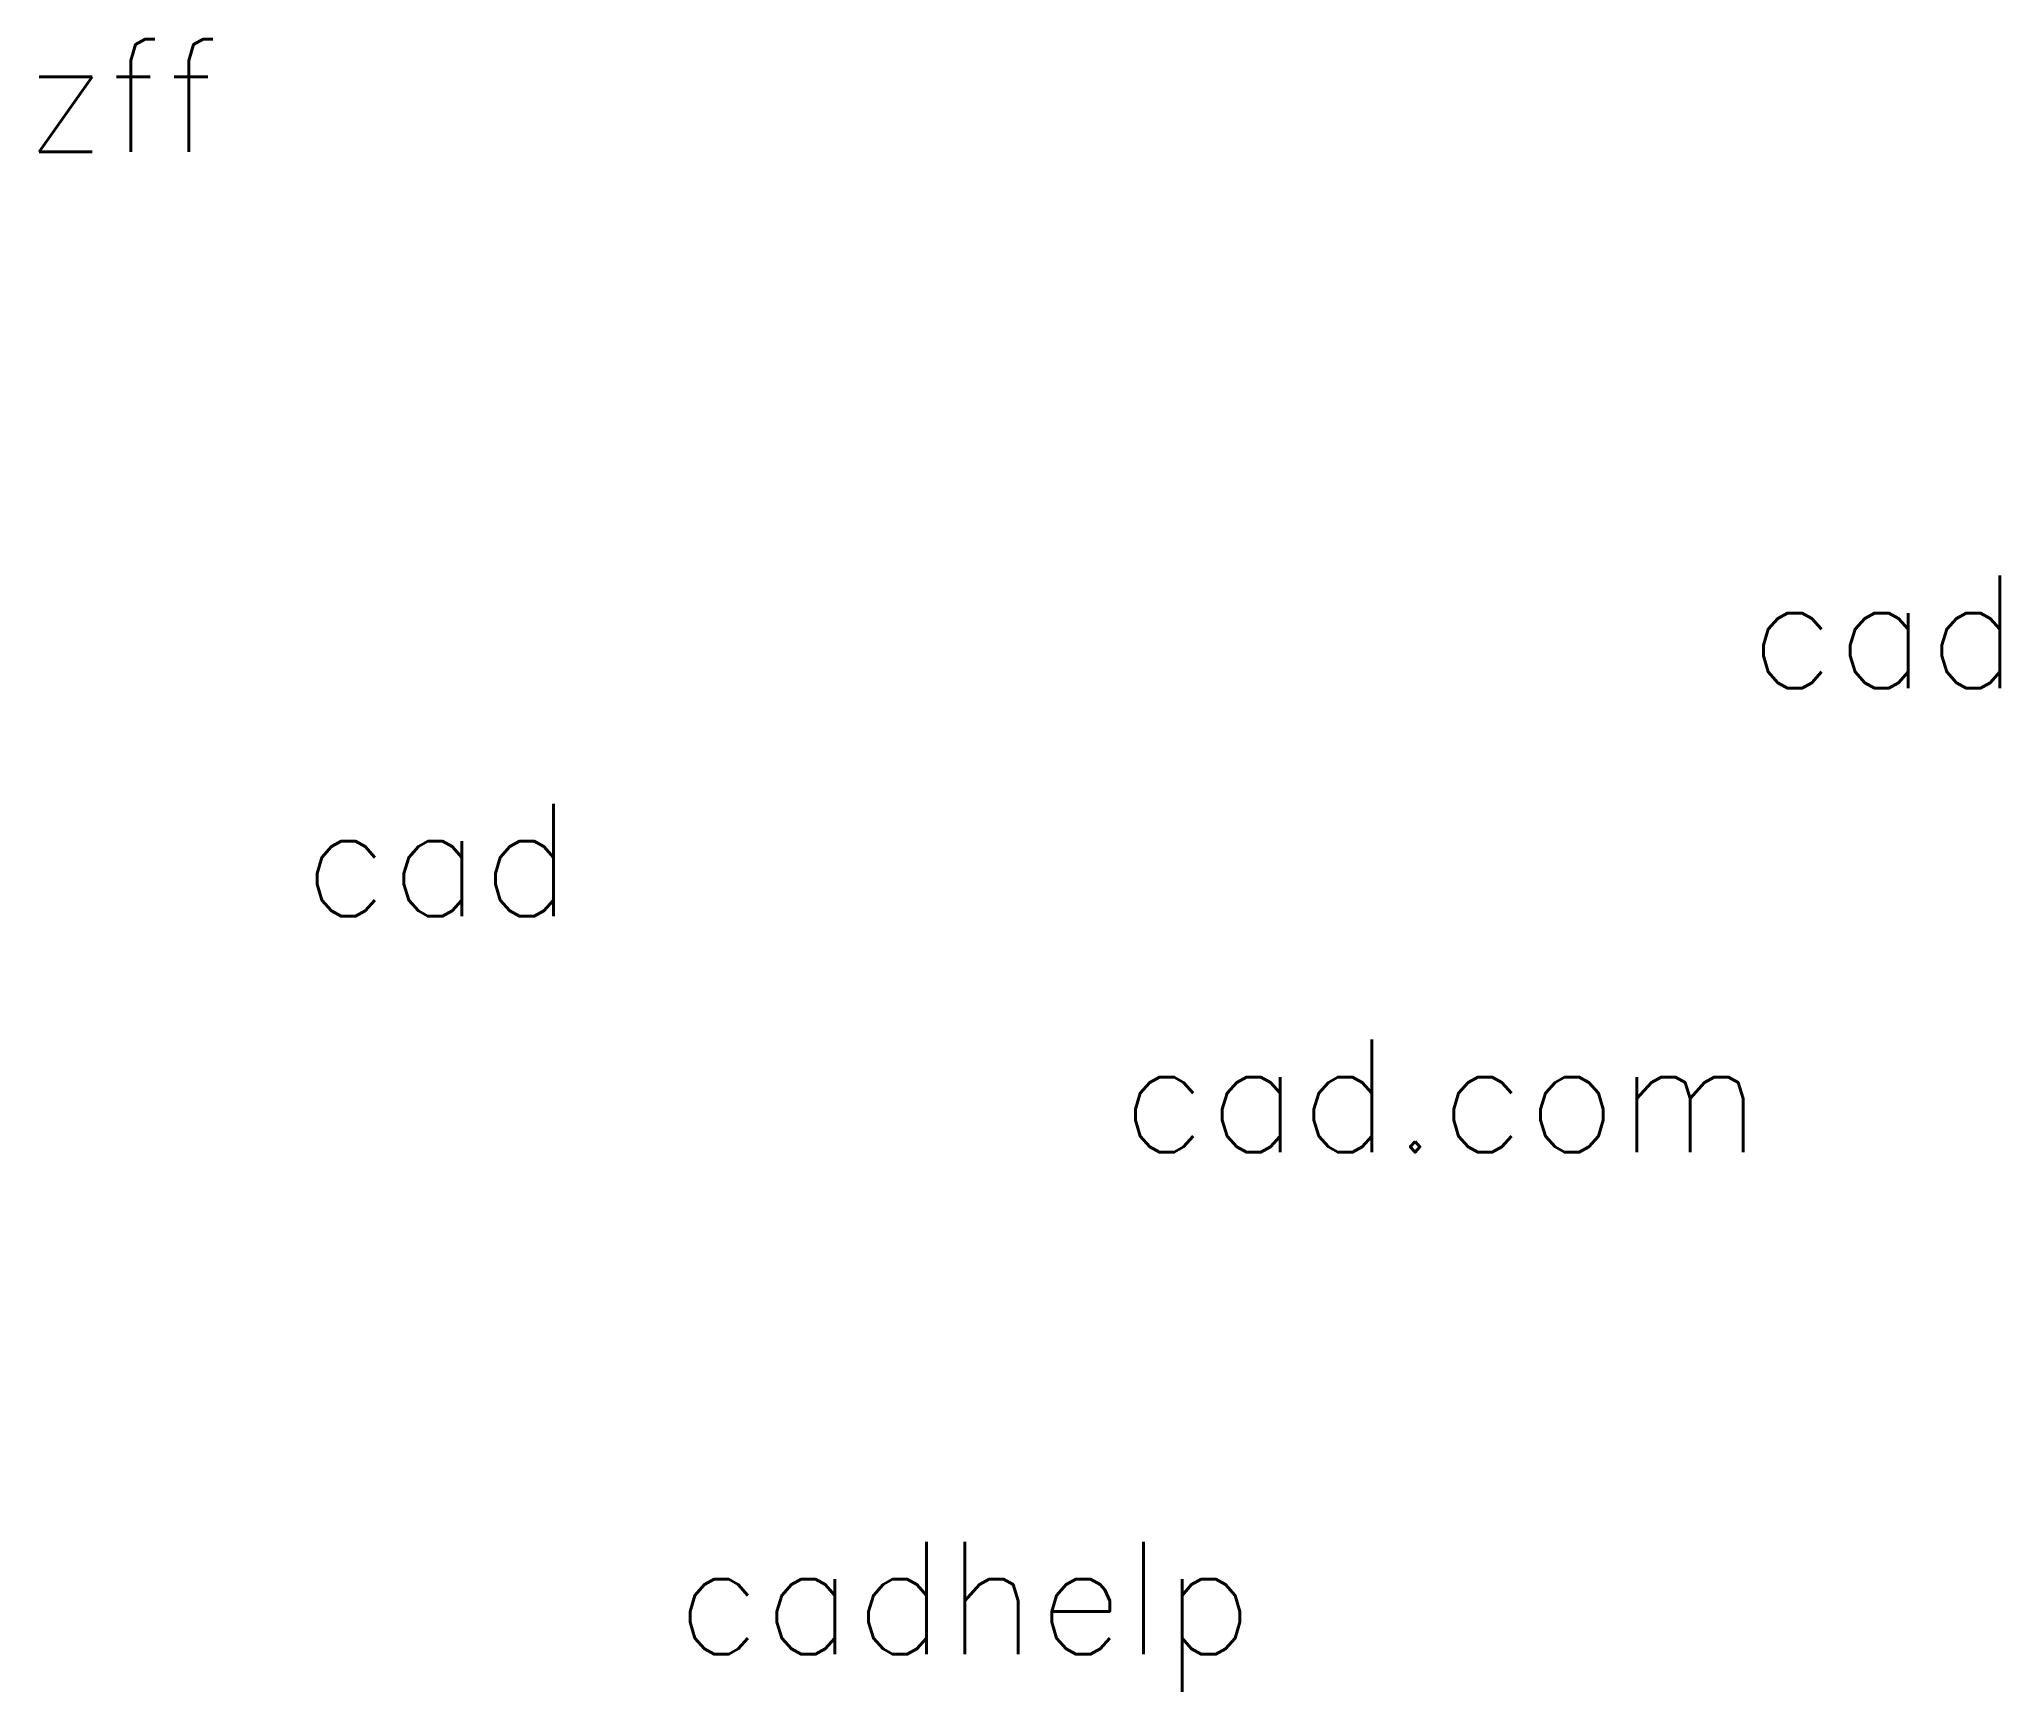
# Model space of a CAD drawing. Header units: millimetres. Extents: x 699 to 1395, y 159 to 747.
import ezdxf

# ---------------------------------------------------------------- set-up
doc = ezdxf.new("R2010")
doc.units = ezdxf.units.MM
doc.styles.get("Standard").update_dxf_attribs({"font": 'txt', "bigfont": 'gbcbig.shx'})

msp = doc.modelspace()

# ---------------------------------------------------------------- texts
for s, p in [('zff', (693.41, 706.58)), ('cad', (1306.32, 515.91)), ('cad', (792.18, 434.77)), ('cad.com', (1083.08, 350.92)), ('cadhelp', (924.78, 172.42))]:
    msp.add_text(s, height=40).set_placement(p)

doc.saveas('drawing.dxf')
